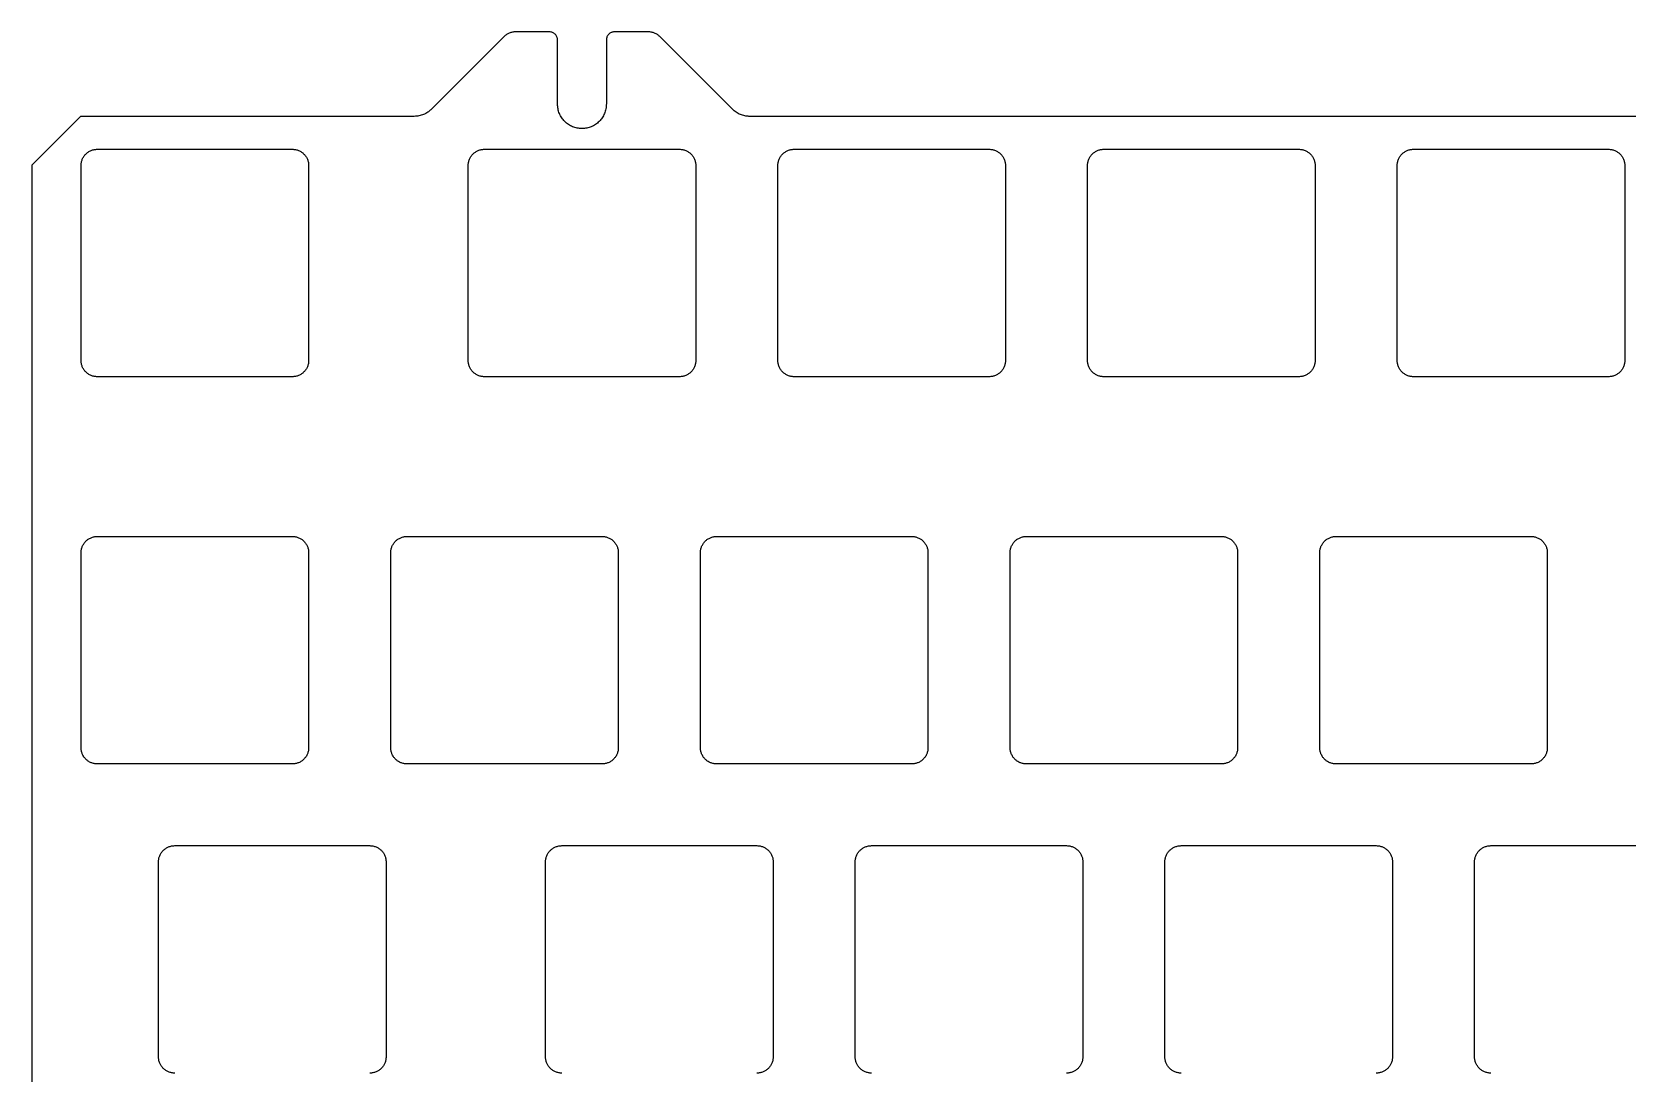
# Model space of a CAD drawing. Header units: millimetres. Extents: x 71 to 420, y 37 to 165.
# Drawn here: x 71.2 to 169.4, y 100.8 to 164.9 of the extents above; entities that cross this region are included whole.
import ezdxf

# ---------------------------------------------------------------- set-up
doc = ezdxf.new("R2010")
doc.units = ezdxf.units.MM

msp = doc.modelspace()

# ---------------------------------------------------------------- linework, layer by layer
at = {"color": 7, "linetype": 'Continuous', "lineweight": 25}
for p, q in [((103.07, 164.885), (100.984, 164.885)), ((109.156, 164.885), (107.07, 164.885)), ((100.277, 164.593), (95.809, 160.125)), ((103.57, 160.435), (103.57, 164.385)), ((106.57, 164.385), (106.57, 160.435)), ((114.331, 160.125), (109.863, 164.593)), ((74.232, 159.685), (71.232, 156.685)), ((94.749, 159.685), (74.232, 159.685)), ((180.474, 159.685), (115.391, 159.685)), ((75.257, 157.66), (87.257, 157.66)), ((99.071, 157.66), (111.071, 157.66)), ((118.121, 157.66), (130.121, 157.66)), ((137.171, 157.66), (149.171, 157.66)), ((156.221, 157.66), (168.221, 157.66)), ((71.232, 156.685), (71.232, 43.123)), ((74.257, 144.66), (74.257, 156.66)), ((88.257, 156.66), (88.257, 144.66)), ((98.071, 144.66), (98.071, 156.66)), ((112.071, 156.66), (112.071, 144.66)), ((117.121, 144.66), (117.121, 156.66)), ((131.121, 156.66), (131.121, 144.66)), ((136.171, 144.66), (136.171, 156.66)), ((150.171, 156.66), (150.171, 144.66)), ((155.221, 144.66), (155.221, 156.66)), ((169.221, 156.66), (169.221, 144.66)), ((87.257, 143.66), (75.257, 143.66)), ((111.071, 143.66), (99.071, 143.66)), ((130.121, 143.66), (118.121, 143.66)), ((149.171, 143.66), (137.171, 143.66)), ((168.221, 143.66), (156.221, 143.66)), ((75.257, 133.829), (87.257, 133.829)), ((94.307, 133.829), (106.307, 133.829)), ((113.357, 133.829), (125.357, 133.829)), ((132.407, 133.829), (144.407, 133.829)), ((151.457, 133.829), (163.457, 133.829)), ((74.257, 120.829), (74.257, 132.829)), ((88.257, 132.829), (88.257, 120.829)), ((93.307, 120.829), (93.307, 132.829)), ((107.307, 132.829), (107.307, 120.829)), ((112.357, 120.829), (112.357, 132.829)), ((126.357, 132.829), (126.357, 120.829)), ((131.407, 120.829), (131.407, 132.829)), ((145.407, 132.829), (145.407, 120.829)), ((150.457, 120.829), (150.457, 132.829)), ((164.457, 132.829), (164.457, 120.829)), ((87.257, 119.829), (75.257, 119.829)), ((106.307, 119.829), (94.307, 119.829)), ((125.357, 119.829), (113.357, 119.829)), ((144.407, 119.829), (132.407, 119.829)), ((163.457, 119.829), (151.457, 119.829)), ((80.02, 114.798), (92.02, 114.798)), ((103.832, 114.798), (115.832, 114.798)), ((122.882, 114.798), (134.882, 114.798)), ((141.932, 114.798), (153.932, 114.798)), ((160.982, 114.798), (172.982, 114.798)), ((79.02, 101.798), (79.02, 113.798)), ((93.02, 113.798), (93.02, 101.798)), ((102.832, 101.798), (102.832, 113.798)), ((116.832, 113.798), (116.832, 101.798)), ((121.882, 101.798), (121.882, 113.798)), ((135.882, 113.798), (135.882, 101.798)), ((140.932, 101.798), (140.932, 113.798)), ((154.932, 113.798), (154.932, 101.798)), ((159.982, 101.798), (159.982, 113.798))]:
    msp.add_line(p, q, dxfattribs=at)
for points, knots in [([(100.984, 164.885), (100.951, 164.885), (100.886, 164.883), (100.756, 164.863), (100.599, 164.815), (100.454, 164.738), (100.348, 164.66), (100.301, 164.615), (100.277, 164.593)], [0, 0, 0, 0, 0.1250756, 0.2501513, 0.4999998, 0.7498488, 0.8749243, 1, 1, 1, 1]), ([(103.57, 164.385), (103.569, 164.407), (103.568, 164.451), (103.554, 164.515), (103.53, 164.588), (103.488, 164.665), (103.426, 164.741), (103.35, 164.804), (103.262, 164.85), (103.168, 164.88), (103.103, 164.884), (103.07, 164.885)], [0, 0, 0, 0, 0.083631, 0.166537, 0.250168, 0.37514, 0.500112, 0.625084, 0.750056, 0.875028, 1, 1, 1, 1]), ([(107.07, 164.885), (107.048, 164.885), (107.004, 164.883), (106.94, 164.87), (106.868, 164.845), (106.79, 164.804), (106.714, 164.741), (106.651, 164.665), (106.605, 164.578), (106.575, 164.484), (106.572, 164.418), (106.57, 164.385)], [0, 0, 0, 0, 0.083631, 0.166537, 0.250168, 0.37514, 0.500112, 0.625084, 0.750056, 0.875028, 1, 1, 1, 1]), ([(109.863, 164.593), (109.839, 164.615), (109.791, 164.66), (109.686, 164.738), (109.541, 164.815), (109.383, 164.863), (109.254, 164.883), (109.188, 164.885), (109.156, 164.885)], [0, 0, 0, 0, 0.125076, 0.250152, 0.5, 0.749849, 0.874924, 1, 1, 1, 1]), ([(95.809, 160.125), (95.786, 160.102), (95.739, 160.057), (95.662, 159.995), (95.569, 159.928), (95.457, 159.86), (95.324, 159.797), (95.185, 159.748), (95.042, 159.712), (94.896, 159.69), (94.798, 159.687), (94.749, 159.685)], [0, 0, 0, 0, 0.083407, 0.1666349, 0.250042, 0.375035, 0.500028, 0.625021, 0.7500139, 0.875007, 1, 1, 1, 1]), ([(106.57, 160.435), (106.569, 160.403), (106.568, 160.337), (106.558, 160.24), (106.54, 160.127), (106.508, 159.999), (106.441, 159.814), (106.325, 159.597), (106.137, 159.368), (105.909, 159.18), (105.648, 159.041), (105.364, 158.955), (105.07, 158.926), (104.775, 158.955), (104.492, 159.041), (104.231, 159.18), (104.002, 159.368), (103.815, 159.597), (103.698, 159.814), (103.632, 159.999), (103.597, 160.142), (103.574, 160.288), (103.571, 160.386), (103.57, 160.435)], [0, 0, 0, 0, 0.020872, 0.041698, 0.06257, 0.093848, 0.125126, 0.187606, 0.250086, 0.312566, 0.375047, 0.437527, 0.500007, 0.562487, 0.624967, 0.687448, 0.749928, 0.812408, 0.874888, 0.906166, 0.937444, 0.968722, 1, 1, 1, 1]), ([(115.391, 159.685), (115.358, 159.686), (115.293, 159.687), (115.195, 159.697), (115.082, 159.716), (114.955, 159.748), (114.816, 159.797), (114.683, 159.86), (114.557, 159.936), (114.438, 160.024), (114.366, 160.091), (114.331, 160.125)], [0, 0, 0, 0, 0.083407, 0.166635, 0.250042, 0.375035, 0.500028, 0.625021, 0.750014, 0.875007, 1, 1, 1, 1]), ([(74.257, 156.66), (74.258, 156.693), (74.26, 156.759), (74.28, 156.888), (74.327, 157.046), (74.421, 157.22), (74.546, 157.372), (74.698, 157.497), (74.872, 157.59), (75.03, 157.638), (75.159, 157.658), (75.225, 157.66), (75.257, 157.66)], [0, 0, 0, 0, 0.062557, 0.125114, 0.250076, 0.375038, 0.5, 0.624962, 0.749924, 0.874886, 0.937443, 1, 1, 1, 1]), ([(87.257, 157.66), (87.29, 157.66), (87.356, 157.658), (87.485, 157.638), (87.643, 157.59), (87.817, 157.497), (87.969, 157.372), (88.094, 157.22), (88.187, 157.046), (88.235, 156.888), (88.255, 156.759), (88.256, 156.693), (88.257, 156.66)], [0, 0, 0, 0, 0.062557, 0.125114, 0.250076, 0.375038, 0.5, 0.624962, 0.749924, 0.874886, 0.937443, 1, 1, 1, 1]), ([(98.071, 156.66), (98.072, 156.693), (98.074, 156.759), (98.094, 156.888), (98.141, 157.046), (98.234, 157.22), (98.359, 157.372), (98.512, 157.497), (98.686, 157.59), (98.843, 157.638), (98.973, 157.658), (99.038, 157.66), (99.071, 157.66)], [0, 0, 0, 0, 0.062557, 0.125114, 0.250076, 0.375038, 0.5, 0.624962, 0.749924, 0.874886, 0.937443, 1, 1, 1, 1]), ([(111.071, 157.66), (111.104, 157.66), (111.169, 157.658), (111.299, 157.638), (111.456, 157.59), (111.63, 157.497), (111.783, 157.372), (111.908, 157.22), (112.001, 157.046), (112.048, 156.888), (112.068, 156.759), (112.07, 156.693), (112.071, 156.66)], [0, 0, 0, 0, 0.062557, 0.125114, 0.250076, 0.375038, 0.5, 0.624962, 0.749924, 0.874886, 0.937443, 1, 1, 1, 1]), ([(117.121, 156.66), (117.122, 156.693), (117.124, 156.759), (117.144, 156.888), (117.191, 157.046), (117.284, 157.22), (117.409, 157.372), (117.562, 157.497), (117.736, 157.59), (117.893, 157.638), (118.023, 157.658), (118.088, 157.66), (118.121, 157.66)], [0, 0, 0, 0, 0.062557, 0.125114, 0.250076, 0.375038, 0.5, 0.624962, 0.749924, 0.874886, 0.937443, 1, 1, 1, 1]), ([(130.121, 157.66), (130.154, 157.66), (130.219, 157.658), (130.349, 157.638), (130.506, 157.59), (130.68, 157.497), (130.833, 157.372), (130.958, 157.22), (131.051, 157.046), (131.098, 156.888), (131.118, 156.759), (131.12, 156.693), (131.121, 156.66)], [0, 0, 0, 0, 0.062557, 0.125114, 0.250076, 0.375038, 0.5, 0.624962, 0.749924, 0.874886, 0.937443, 1, 1, 1, 1]), ([(136.171, 156.66), (136.172, 156.693), (136.174, 156.759), (136.194, 156.888), (136.241, 157.046), (136.334, 157.22), (136.459, 157.372), (136.612, 157.497), (136.786, 157.59), (136.943, 157.638), (137.073, 157.658), (137.138, 157.66), (137.171, 157.66)], [0, 0, 0, 0, 0.062557, 0.125114, 0.250076, 0.375038, 0.5, 0.624962, 0.749924, 0.874886, 0.937443, 1, 1, 1, 1]), ([(149.171, 157.66), (149.204, 157.66), (149.269, 157.658), (149.399, 157.638), (149.556, 157.59), (149.73, 157.497), (149.883, 157.372), (150.008, 157.22), (150.101, 157.046), (150.148, 156.888), (150.168, 156.759), (150.17, 156.693), (150.171, 156.66)], [0, 0, 0, 0, 0.062557, 0.125114, 0.250076, 0.375038, 0.5, 0.624962, 0.749924, 0.874886, 0.937443, 1, 1, 1, 1]), ([(155.221, 156.66), (155.222, 156.693), (155.224, 156.759), (155.244, 156.888), (155.291, 157.046), (155.384, 157.22), (155.509, 157.372), (155.662, 157.497), (155.836, 157.59), (155.993, 157.638), (156.123, 157.658), (156.188, 157.66), (156.221, 157.66)], [0, 0, 0, 0, 0.062557, 0.125114, 0.250076, 0.375038, 0.5, 0.624962, 0.749924, 0.874886, 0.937443, 1, 1, 1, 1]), ([(168.221, 157.66), (168.254, 157.66), (168.319, 157.658), (168.449, 157.638), (168.606, 157.59), (168.78, 157.497), (168.933, 157.372), (169.058, 157.22), (169.151, 157.046), (169.198, 156.888), (169.218, 156.759), (169.22, 156.693), (169.221, 156.66)], [0, 0, 0, 0, 0.062557, 0.125114, 0.250076, 0.375038, 0.5, 0.624962, 0.749924, 0.874886, 0.937443, 1, 1, 1, 1]), ([(75.257, 143.66), (75.225, 143.661), (75.159, 143.663), (75.03, 143.683), (74.872, 143.731), (74.698, 143.824), (74.546, 143.949), (74.421, 144.101), (74.327, 144.275), (74.28, 144.433), (74.26, 144.562), (74.258, 144.628), (74.257, 144.66)], [0, 0, 0, 0, 0.0625567, 0.1251135, 0.2500758, 0.3750379, 0.5, 0.6249622, 0.7499243, 0.8748864, 0.9374432, 1, 1, 1, 1]), ([(88.257, 144.66), (88.256, 144.628), (88.255, 144.562), (88.235, 144.433), (88.187, 144.275), (88.094, 144.101), (87.969, 143.949), (87.817, 143.824), (87.643, 143.731), (87.485, 143.683), (87.356, 143.663), (87.29, 143.661), (87.257, 143.66)], [0, 0, 0, 0, 0.062557, 0.125114, 0.250076, 0.375038, 0.5, 0.624962, 0.749924, 0.874886, 0.937443, 1, 1, 1, 1]), ([(99.071, 143.66), (99.038, 143.661), (98.973, 143.663), (98.843, 143.683), (98.686, 143.731), (98.512, 143.824), (98.359, 143.949), (98.234, 144.101), (98.141, 144.275), (98.094, 144.433), (98.074, 144.562), (98.072, 144.628), (98.071, 144.66)], [0, 0, 0, 0, 0.0625568, 0.1251135, 0.2500758, 0.3750379, 0.5, 0.6249622, 0.7499243, 0.8748864, 0.9374432, 1, 1, 1, 1]), ([(112.071, 144.66), (112.07, 144.628), (112.068, 144.562), (112.048, 144.433), (112.001, 144.275), (111.908, 144.101), (111.783, 143.949), (111.63, 143.824), (111.456, 143.731), (111.299, 143.683), (111.169, 143.663), (111.104, 143.661), (111.071, 143.66)], [0, 0, 0, 0, 0.062557, 0.125114, 0.250076, 0.375038, 0.5, 0.624962, 0.749924, 0.874886, 0.937443, 1, 1, 1, 1]), ([(118.121, 143.66), (118.088, 143.661), (118.023, 143.663), (117.893, 143.683), (117.736, 143.731), (117.562, 143.824), (117.409, 143.949), (117.284, 144.101), (117.191, 144.275), (117.144, 144.433), (117.124, 144.562), (117.122, 144.628), (117.121, 144.66)], [0, 0, 0, 0, 0.062557, 0.125114, 0.250076, 0.375038, 0.5, 0.624962, 0.749924, 0.874886, 0.937443, 1, 1, 1, 1]), ([(131.121, 144.66), (131.12, 144.628), (131.118, 144.562), (131.098, 144.433), (131.051, 144.275), (130.958, 144.101), (130.833, 143.949), (130.68, 143.824), (130.506, 143.731), (130.349, 143.683), (130.219, 143.663), (130.154, 143.661), (130.121, 143.66)], [0, 0, 0, 0, 0.062557, 0.125114, 0.250076, 0.375038, 0.5, 0.624962, 0.749924, 0.874886, 0.937443, 1, 1, 1, 1]), ([(137.171, 143.66), (137.138, 143.661), (137.073, 143.663), (136.943, 143.683), (136.786, 143.731), (136.612, 143.824), (136.459, 143.949), (136.334, 144.101), (136.241, 144.275), (136.194, 144.433), (136.174, 144.562), (136.172, 144.628), (136.171, 144.66)], [0, 0, 0, 0, 0.062557, 0.125114, 0.250076, 0.375038, 0.5, 0.624962, 0.749924, 0.874886, 0.937443, 1, 1, 1, 1]), ([(150.171, 144.66), (150.17, 144.628), (150.168, 144.562), (150.148, 144.433), (150.101, 144.275), (150.008, 144.101), (149.883, 143.949), (149.73, 143.824), (149.556, 143.731), (149.399, 143.683), (149.269, 143.663), (149.204, 143.661), (149.171, 143.66)], [0, 0, 0, 0, 0.062557, 0.125114, 0.250076, 0.375038, 0.5, 0.624962, 0.749924, 0.874886, 0.937443, 1, 1, 1, 1]), ([(156.221, 143.66), (156.188, 143.661), (156.123, 143.663), (155.993, 143.683), (155.836, 143.731), (155.662, 143.824), (155.509, 143.949), (155.384, 144.101), (155.291, 144.275), (155.244, 144.433), (155.224, 144.562), (155.222, 144.628), (155.221, 144.66)], [0, 0, 0, 0, 0.062557, 0.125114, 0.250076, 0.375038, 0.5, 0.624962, 0.749924, 0.874886, 0.937443, 1, 1, 1, 1]), ([(169.221, 144.66), (169.22, 144.628), (169.218, 144.562), (169.198, 144.433), (169.151, 144.275), (169.058, 144.101), (168.933, 143.949), (168.78, 143.824), (168.606, 143.731), (168.449, 143.683), (168.319, 143.663), (168.254, 143.661), (168.221, 143.66)], [0, 0, 0, 0, 0.062557, 0.125114, 0.250076, 0.375038, 0.5, 0.624962, 0.749924, 0.874886, 0.937443, 1, 1, 1, 1]), ([(74.257, 132.829), (74.258, 132.862), (74.26, 132.927), (74.28, 133.057), (74.327, 133.214), (74.421, 133.388), (74.546, 133.541), (74.698, 133.666), (74.872, 133.759), (75.03, 133.806), (75.159, 133.826), (75.225, 133.828), (75.257, 133.829)], [0, 0, 0, 0, 0.062557, 0.125114, 0.250076, 0.375038, 0.5, 0.624962, 0.749924, 0.874886, 0.937443, 1, 1, 1, 1]), ([(87.257, 133.829), (87.29, 133.828), (87.356, 133.826), (87.485, 133.806), (87.643, 133.759), (87.817, 133.666), (87.969, 133.541), (88.094, 133.388), (88.187, 133.214), (88.235, 133.057), (88.255, 132.927), (88.256, 132.862), (88.257, 132.829)], [0, 0, 0, 0, 0.062557, 0.125114, 0.250076, 0.375038, 0.5, 0.624962, 0.749924, 0.874887, 0.937443, 1, 1, 1, 1]), ([(93.307, 132.829), (93.308, 132.862), (93.31, 132.927), (93.33, 133.057), (93.377, 133.214), (93.471, 133.388), (93.596, 133.541), (93.748, 133.666), (93.922, 133.759), (94.08, 133.806), (94.209, 133.826), (94.275, 133.828), (94.307, 133.829)], [0, 0, 0, 0, 0.062557, 0.125114, 0.250076, 0.375038, 0.5, 0.624962, 0.749924, 0.874886, 0.937443, 1, 1, 1, 1]), ([(106.307, 133.829), (106.34, 133.828), (106.406, 133.826), (106.535, 133.806), (106.693, 133.759), (106.867, 133.666), (107.019, 133.541), (107.144, 133.388), (107.237, 133.214), (107.285, 133.057), (107.305, 132.927), (107.306, 132.862), (107.307, 132.829)], [0, 0, 0, 0, 0.062557, 0.125114, 0.250076, 0.375038, 0.5, 0.624962, 0.749924, 0.874886, 0.937443, 1, 1, 1, 1]), ([(112.357, 132.829), (112.358, 132.862), (112.36, 132.927), (112.38, 133.057), (112.427, 133.214), (112.521, 133.388), (112.646, 133.541), (112.798, 133.666), (112.972, 133.759), (113.13, 133.806), (113.259, 133.826), (113.325, 133.828), (113.357, 133.829)], [0, 0, 0, 0, 0.062557, 0.125114, 0.250076, 0.375038, 0.5, 0.624962, 0.749924, 0.874886, 0.937443, 1, 1, 1, 1]), ([(125.357, 133.829), (125.39, 133.828), (125.456, 133.826), (125.585, 133.806), (125.743, 133.759), (125.917, 133.666), (126.069, 133.541), (126.194, 133.388), (126.287, 133.214), (126.335, 133.057), (126.355, 132.927), (126.356, 132.862), (126.357, 132.829)], [0, 0, 0, 0, 0.062557, 0.125114, 0.250076, 0.375038, 0.5, 0.624962, 0.749924, 0.874886, 0.937443, 1, 1, 1, 1]), ([(131.407, 132.829), (131.408, 132.862), (131.41, 132.927), (131.43, 133.057), (131.477, 133.214), (131.571, 133.388), (131.696, 133.541), (131.848, 133.666), (132.022, 133.759), (132.18, 133.806), (132.309, 133.826), (132.375, 133.828), (132.407, 133.829)], [0, 0, 0, 0, 0.062557, 0.125113, 0.250076, 0.375038, 0.5, 0.624962, 0.749924, 0.874886, 0.937443, 1, 1, 1, 1]), ([(144.407, 133.829), (144.44, 133.828), (144.506, 133.826), (144.635, 133.806), (144.793, 133.759), (144.967, 133.666), (145.119, 133.541), (145.244, 133.388), (145.337, 133.214), (145.385, 133.057), (145.405, 132.927), (145.406, 132.862), (145.407, 132.829)], [0, 0, 0, 0, 0.062557, 0.125114, 0.250076, 0.375038, 0.5, 0.624962, 0.749924, 0.874886, 0.937443, 1, 1, 1, 1]), ([(150.457, 132.829), (150.458, 132.862), (150.46, 132.927), (150.48, 133.057), (150.527, 133.214), (150.621, 133.388), (150.746, 133.541), (150.898, 133.666), (151.072, 133.759), (151.23, 133.806), (151.359, 133.826), (151.425, 133.828), (151.457, 133.829)], [0, 0, 0, 0, 0.062557, 0.125114, 0.250076, 0.375038, 0.5, 0.624962, 0.749924, 0.874886, 0.937443, 1, 1, 1, 1]), ([(163.457, 133.829), (163.49, 133.828), (163.556, 133.826), (163.685, 133.806), (163.843, 133.759), (164.017, 133.666), (164.169, 133.541), (164.294, 133.388), (164.387, 133.214), (164.435, 133.057), (164.455, 132.927), (164.456, 132.862), (164.457, 132.829)], [0, 0, 0, 0, 0.062557, 0.125114, 0.250076, 0.375038, 0.5, 0.624962, 0.749924, 0.874886, 0.937443, 1, 1, 1, 1]), ([(75.257, 119.829), (75.225, 119.83), (75.159, 119.832), (75.03, 119.852), (74.872, 119.899), (74.698, 119.992), (74.546, 120.117), (74.421, 120.27), (74.327, 120.444), (74.28, 120.601), (74.26, 120.731), (74.258, 120.796), (74.257, 120.829)], [0, 0, 0, 0, 0.062557, 0.125114, 0.250076, 0.375038, 0.5, 0.624962, 0.749924, 0.874886, 0.937443, 1, 1, 1, 1]), ([(88.257, 120.829), (88.256, 120.796), (88.255, 120.731), (88.235, 120.601), (88.187, 120.444), (88.094, 120.27), (87.969, 120.117), (87.817, 119.992), (87.643, 119.899), (87.485, 119.852), (87.356, 119.832), (87.29, 119.83), (87.257, 119.829)], [0, 0, 0, 0, 0.062557, 0.125114, 0.250076, 0.375038, 0.5, 0.624962, 0.749924, 0.874886, 0.937443, 1, 1, 1, 1]), ([(94.307, 119.829), (94.275, 119.83), (94.209, 119.832), (94.08, 119.852), (93.922, 119.899), (93.748, 119.992), (93.596, 120.117), (93.471, 120.27), (93.377, 120.444), (93.33, 120.601), (93.31, 120.731), (93.308, 120.796), (93.307, 120.829)], [0, 0, 0, 0, 0.0625567, 0.1251135, 0.2500756, 0.3750377, 0.5, 0.624962, 0.7499243, 0.8748864, 0.9374432, 1, 1, 1, 1]), ([(107.307, 120.829), (107.306, 120.796), (107.305, 120.731), (107.285, 120.601), (107.237, 120.444), (107.144, 120.27), (107.019, 120.117), (106.867, 119.992), (106.693, 119.899), (106.535, 119.852), (106.406, 119.832), (106.34, 119.83), (106.307, 119.829)], [0, 0, 0, 0, 0.062557, 0.125114, 0.250076, 0.375038, 0.5, 0.624962, 0.749924, 0.874886, 0.937443, 1, 1, 1, 1]), ([(113.357, 119.829), (113.325, 119.83), (113.259, 119.832), (113.13, 119.852), (112.972, 119.899), (112.798, 119.992), (112.646, 120.117), (112.521, 120.27), (112.427, 120.444), (112.38, 120.601), (112.36, 120.731), (112.358, 120.796), (112.357, 120.829)], [0, 0, 0, 0, 0.062557, 0.125114, 0.250076, 0.375038, 0.5, 0.624962, 0.749924, 0.874886, 0.937443, 1, 1, 1, 1]), ([(126.357, 120.829), (126.356, 120.796), (126.355, 120.731), (126.335, 120.601), (126.287, 120.444), (126.194, 120.27), (126.069, 120.117), (125.917, 119.992), (125.743, 119.899), (125.585, 119.852), (125.456, 119.832), (125.39, 119.83), (125.357, 119.829)], [0, 0, 0, 0, 0.062557, 0.125114, 0.250076, 0.375038, 0.5, 0.624962, 0.749924, 0.874886, 0.937443, 1, 1, 1, 1]), ([(132.407, 119.829), (132.375, 119.83), (132.309, 119.832), (132.18, 119.852), (132.022, 119.899), (131.848, 119.992), (131.696, 120.117), (131.571, 120.27), (131.477, 120.444), (131.43, 120.601), (131.41, 120.731), (131.408, 120.796), (131.407, 120.829)], [0, 0, 0, 0, 0.062557, 0.125114, 0.250076, 0.375038, 0.5, 0.624962, 0.749924, 0.874886, 0.937443, 1, 1, 1, 1]), ([(145.407, 120.829), (145.406, 120.796), (145.405, 120.731), (145.385, 120.601), (145.337, 120.444), (145.244, 120.27), (145.119, 120.117), (144.967, 119.992), (144.793, 119.899), (144.635, 119.852), (144.506, 119.832), (144.44, 119.83), (144.407, 119.829)], [0, 0, 0, 0, 0.062557, 0.125114, 0.250076, 0.375038, 0.5, 0.624962, 0.749924, 0.874886, 0.937443, 1, 1, 1, 1]), ([(151.457, 119.829), (151.425, 119.83), (151.359, 119.832), (151.23, 119.852), (151.072, 119.899), (150.898, 119.992), (150.746, 120.117), (150.621, 120.27), (150.527, 120.444), (150.48, 120.601), (150.46, 120.731), (150.458, 120.796), (150.457, 120.829)], [0, 0, 0, 0, 0.062557, 0.125114, 0.250076, 0.375038, 0.5, 0.624962, 0.749924, 0.874886, 0.937443, 1, 1, 1, 1]), ([(164.457, 120.829), (164.456, 120.796), (164.455, 120.731), (164.435, 120.601), (164.387, 120.444), (164.294, 120.27), (164.169, 120.117), (164.017, 119.992), (163.843, 119.899), (163.685, 119.852), (163.556, 119.832), (163.49, 119.83), (163.457, 119.829)], [0, 0, 0, 0, 0.062557, 0.125114, 0.250076, 0.375038, 0.5, 0.624962, 0.749924, 0.874886, 0.937443, 1, 1, 1, 1]), ([(79.02, 113.798), (79.021, 113.831), (79.023, 113.896), (79.043, 114.026), (79.09, 114.183), (79.183, 114.357), (79.308, 114.51), (79.461, 114.635), (79.635, 114.728), (79.792, 114.775), (79.922, 114.795), (79.987, 114.797), (80.02, 114.798)], [0, 0, 0, 0, 0.062557, 0.125114, 0.250076, 0.375038, 0.5, 0.624962, 0.749924, 0.874886, 0.937443, 1, 1, 1, 1]), ([(92.02, 114.798), (92.053, 114.797), (92.118, 114.795), (92.248, 114.775), (92.405, 114.728), (92.579, 114.635), (92.732, 114.51), (92.857, 114.357), (92.95, 114.183), (92.997, 114.026), (93.017, 113.896), (93.019, 113.831), (93.02, 113.798)], [0, 0, 0, 0, 0.062557, 0.125114, 0.250076, 0.375038, 0.5, 0.624962, 0.749924, 0.874886, 0.937443, 1, 1, 1, 1]), ([(102.832, 113.798), (102.833, 113.831), (102.835, 113.896), (102.855, 114.026), (102.902, 114.183), (102.996, 114.357), (103.121, 114.51), (103.273, 114.635), (103.447, 114.728), (103.605, 114.775), (103.734, 114.795), (103.8, 114.797), (103.832, 114.798)], [0, 0, 0, 0, 0.062557, 0.125114, 0.250076, 0.375038, 0.5, 0.624962, 0.749924, 0.874886, 0.937443, 1, 1, 1, 1]), ([(115.832, 114.798), (115.865, 114.797), (115.931, 114.795), (116.06, 114.775), (116.218, 114.728), (116.392, 114.635), (116.544, 114.51), (116.669, 114.357), (116.762, 114.183), (116.81, 114.026), (116.83, 113.896), (116.831, 113.831), (116.832, 113.798)], [0, 0, 0, 0, 0.062557, 0.125114, 0.250076, 0.375038, 0.5, 0.624962, 0.749924, 0.874886, 0.937443, 1, 1, 1, 1]), ([(121.882, 113.798), (121.883, 113.831), (121.885, 113.896), (121.905, 114.026), (121.952, 114.183), (122.046, 114.357), (122.171, 114.51), (122.323, 114.635), (122.497, 114.728), (122.655, 114.775), (122.784, 114.795), (122.85, 114.797), (122.882, 114.798)], [0, 0, 0, 0, 0.062557, 0.125114, 0.250076, 0.375038, 0.5, 0.624962, 0.749924, 0.874886, 0.937443, 1, 1, 1, 1]), ([(134.882, 114.798), (134.915, 114.797), (134.981, 114.795), (135.11, 114.775), (135.268, 114.728), (135.442, 114.635), (135.594, 114.51), (135.719, 114.357), (135.812, 114.183), (135.86, 114.026), (135.88, 113.896), (135.881, 113.831), (135.882, 113.798)], [0, 0, 0, 0, 0.062557, 0.125114, 0.250076, 0.375038, 0.5, 0.624962, 0.749924, 0.874886, 0.937443, 1, 1, 1, 1]), ([(140.932, 113.798), (140.933, 113.831), (140.935, 113.896), (140.955, 114.026), (141.002, 114.183), (141.096, 114.357), (141.221, 114.51), (141.373, 114.635), (141.547, 114.728), (141.705, 114.775), (141.834, 114.795), (141.9, 114.797), (141.932, 114.798)], [0, 0, 0, 0, 0.062557, 0.125114, 0.250076, 0.375038, 0.5, 0.624962, 0.749924, 0.874886, 0.937443, 1, 1, 1, 1]), ([(153.932, 114.798), (153.965, 114.797), (154.031, 114.795), (154.16, 114.775), (154.318, 114.728), (154.492, 114.635), (154.644, 114.51), (154.769, 114.357), (154.862, 114.183), (154.91, 114.026), (154.93, 113.896), (154.931, 113.831), (154.932, 113.798)], [0, 0, 0, 0, 0.0625568, 0.1251135, 0.2500758, 0.3750379, 0.5, 0.6249622, 0.7499244, 0.8748864, 0.9374432, 1, 1, 1, 1]), ([(159.982, 113.798), (159.983, 113.831), (159.985, 113.896), (160.005, 114.026), (160.052, 114.183), (160.146, 114.357), (160.271, 114.51), (160.423, 114.635), (160.597, 114.728), (160.755, 114.775), (160.884, 114.795), (160.95, 114.797), (160.982, 114.798)], [0, 0, 0, 0, 0.062557, 0.125114, 0.250076, 0.375038, 0.5, 0.624962, 0.749924, 0.874886, 0.937443, 1, 1, 1, 1]), ([(80.02, 100.798), (79.987, 100.799), (79.922, 100.801), (79.792, 100.821), (79.635, 100.868), (79.461, 100.961), (79.308, 101.086), (79.183, 101.239), (79.09, 101.413), (79.043, 101.57), (79.023, 101.7), (79.021, 101.765), (79.02, 101.798)], [0, 0, 0, 0, 0.062557, 0.125114, 0.250076, 0.375038, 0.5, 0.624962, 0.749924, 0.874886, 0.937443, 1, 1, 1, 1]), ([(93.02, 101.798), (93.019, 101.765), (93.017, 101.7), (92.997, 101.57), (92.95, 101.413), (92.857, 101.239), (92.732, 101.086), (92.579, 100.961), (92.405, 100.868), (92.248, 100.821), (92.118, 100.801), (92.053, 100.799), (92.02, 100.798)], [0, 0, 0, 0, 0.062557, 0.125114, 0.250076, 0.375038, 0.5, 0.624962, 0.749924, 0.874886, 0.937443, 1, 1, 1, 1]), ([(103.832, 100.798), (103.8, 100.799), (103.734, 100.801), (103.605, 100.821), (103.447, 100.868), (103.273, 100.961), (103.121, 101.086), (102.996, 101.239), (102.902, 101.413), (102.855, 101.57), (102.835, 101.7), (102.833, 101.765), (102.832, 101.798)], [0, 0, 0, 0, 0.0625567, 0.1251136, 0.2500756, 0.3750377, 0.5, 0.6249621, 0.7499243, 0.8748864, 0.9374432, 1, 1, 1, 1]), ([(116.832, 101.798), (116.831, 101.765), (116.83, 101.7), (116.81, 101.57), (116.762, 101.413), (116.669, 101.239), (116.544, 101.086), (116.392, 100.961), (116.218, 100.868), (116.06, 100.821), (115.931, 100.801), (115.865, 100.799), (115.832, 100.798)], [0, 0, 0, 0, 0.062557, 0.125114, 0.250076, 0.375038, 0.5, 0.624962, 0.749924, 0.874886, 0.937443, 1, 1, 1, 1]), ([(122.882, 100.798), (122.85, 100.799), (122.784, 100.801), (122.655, 100.821), (122.497, 100.868), (122.323, 100.961), (122.171, 101.086), (122.046, 101.239), (121.952, 101.413), (121.905, 101.57), (121.885, 101.7), (121.883, 101.765), (121.882, 101.798)], [0, 0, 0, 0, 0.062557, 0.125114, 0.250076, 0.375038, 0.5, 0.624962, 0.749924, 0.874886, 0.937443, 1, 1, 1, 1]), ([(135.882, 101.798), (135.881, 101.765), (135.88, 101.7), (135.86, 101.57), (135.812, 101.413), (135.719, 101.239), (135.594, 101.086), (135.442, 100.961), (135.268, 100.868), (135.11, 100.821), (134.981, 100.801), (134.915, 100.799), (134.882, 100.798)], [0, 0, 0, 0, 0.062557, 0.125114, 0.250076, 0.375038, 0.5, 0.624962, 0.749924, 0.874886, 0.937443, 1, 1, 1, 1]), ([(141.932, 100.798), (141.9, 100.799), (141.834, 100.801), (141.705, 100.821), (141.547, 100.868), (141.373, 100.961), (141.221, 101.086), (141.096, 101.239), (141.002, 101.413), (140.955, 101.57), (140.935, 101.7), (140.933, 101.765), (140.932, 101.798)], [0, 0, 0, 0, 0.062557, 0.125114, 0.250076, 0.375038, 0.5, 0.624962, 0.749924, 0.874886, 0.937443, 1, 1, 1, 1]), ([(154.932, 101.798), (154.931, 101.765), (154.93, 101.7), (154.91, 101.57), (154.862, 101.413), (154.769, 101.239), (154.644, 101.086), (154.492, 100.961), (154.318, 100.868), (154.16, 100.821), (154.031, 100.801), (153.965, 100.799), (153.932, 100.798)], [0, 0, 0, 0, 0.0625568, 0.1251136, 0.2500756, 0.3750378, 0.5, 0.6249621, 0.7499242, 0.8748865, 0.9374432, 1, 1, 1, 1]), ([(160.982, 100.798), (160.95, 100.799), (160.884, 100.801), (160.755, 100.821), (160.597, 100.868), (160.423, 100.961), (160.271, 101.086), (160.146, 101.239), (160.052, 101.413), (160.005, 101.57), (159.985, 101.7), (159.983, 101.765), (159.982, 101.798)], [0, 0, 0, 0, 0.062557, 0.125114, 0.250076, 0.375038, 0.5, 0.624962, 0.749924, 0.874886, 0.937443, 1, 1, 1, 1])]:
    msp.add_open_spline(points, degree=3, knots=knots, dxfattribs=at)

doc.saveas('drawing.dxf')
